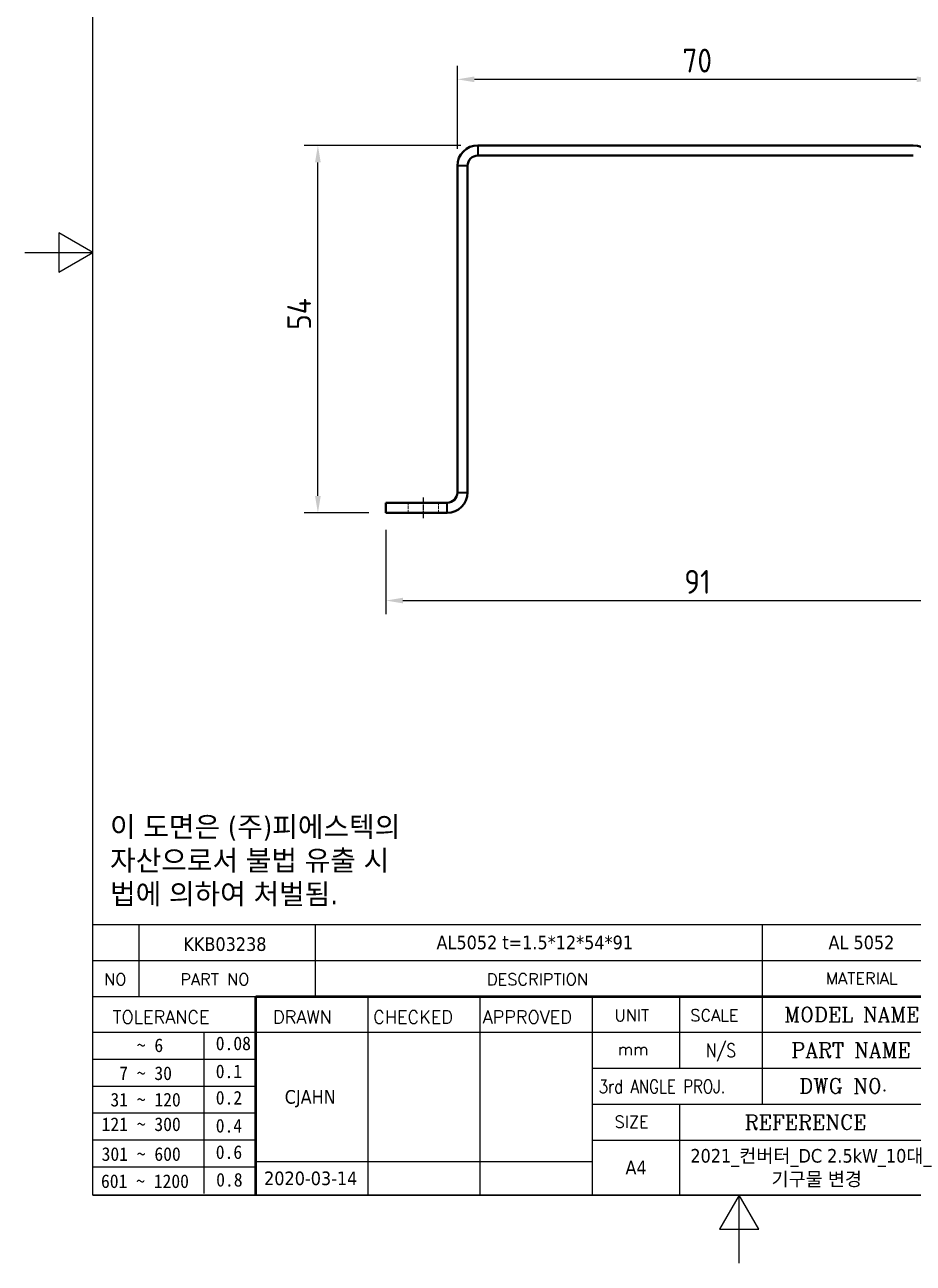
# Model space of a CAD drawing. Header units: millimetres. Extents: x 0 to 210, y 0 to 297.
# Drawn here: x 0 to 130.6, y 0 to 182 of the extents above; entities that cross this region are included whole.
import ezdxf
from ezdxf.enums import TextEntityAlignment as Align

# ---------------------------------------------------------------- set-up
doc = ezdxf.new("R2010")
doc.units = ezdxf.units.MM
doc.linetypes.add('CHAIN', pattern=[0.35429999999999995, 0.2362, -0.0295, 0.0591, -0.0295])
doc.linetypes.add('DASHED', pattern=[0.2067, 0.1654, -0.0413])
doc.layers.get('0').update_dxf_attribs({"color": 3, "lineweight": 25})
for name, color, linetype, lineweight in [('가려진 것(ISO)', 2, 'DASHED', 18), ('가시적인 것(ISO)', 3, 'Continuous', 40), ('가시적인 좁은 것(ISO)', 3, 'Continuous', 35), ('경계(ISO)', 7, 'Continuous', 25), ('기호(ISO)', 5, 'Continuous', 25), ('제목(ISO)', 5, 'Continuous', 50), ('중심선(ISO)', 1, 'Continuous', 25), ('치수(ISO)', 2, 'Continuous', 25), ('해치(ISO)', 7, 'Continuous', 18)]:
    doc.layers.add(name, color=color, linetype=linetype, lineweight=lineweight)
doc.styles.add('HAN_291', font='')
doc.styles.add('HAN_370', font='', dxfattribs={"width": 2})
doc.styles.add('RC_284', font='ROMANC.shx')
doc.styles.add('RC_287', font='ROMANC.shx')
doc.styles.add('RC_292', font='ROMANC.shx')
doc.styles.add('ROMANT_294', font='romant.shx')
doc.styles.add('문자 텍스트_PSTEK_POSCO', font='isocp.shx')
doc.styles.add('치수 텍스트_PSTEK_POSCO', font='isocp.shx')
doc.styles.add('텍스트 스타일198', font='tahoma.ttf')
doc.styles.add('텍스트 스타일333', font='ROMANC.shx', dxfattribs={"width": 0.800000011920929})
doc.styles.get('HAN_291').set_extended_font_data('GulimChe')
doc.styles.get('HAN_370').set_extended_font_data('GulimChe')
doc.dimstyles.new('치수_PSTEK_POSCO', dxfattribs={"dimtxt": 3.5, "dimasz": 2.5, "dimexe": 2, "dimexo": 2.5, "dimgap": 1, "dimtad": 1, "dimrnd": 1e-08, "dimdsep": 46, "dimtxsty": '치수 텍스트_PSTEK_POSCO', "dimcen": 0.09, "dimdle": 10, "dimclrd": 7, "dimclre": 7, "dimclrt": 2, "dimadec": 1, "dimazin": 2, "dimtfac": 1, "dimtmove": 0, "dimatfit": 3, "dimfxl": 0, "dimtolj": 1, "dimlwd": -1, "dimlwe": -1, "dimarcsym": 0})

# ---------------------------------------------------------------- blocks, each defined once
blk = doc.blocks.new('경계 Default Border')
at = {"layer": '경계(ISO)', "flags": 128}
for points in [[(10, 10), (10, 287.0000076293945), (200, 287.0000076293945), (200, 10), (10, 10)], [(0, 148.5000038146973), (10, 148.5000038146973), (5, 151.3867473602295), (5, 145.6132507324219), (10, 148.5000038146973)], [(105, 0), (105, 10), (102.1132469177246, 5), (107.8867530822754, 5), (105, 10)]]:
    blk.add_lwpolyline(points, dxfattribs=at)
blk = doc.blocks.new('제목 블록 PSTEK')
for color, points in [(252, [(317.2195697678507, 17.0593801673321), (322.0326348870767, 21.62682475217465), (322.2781991042243, 21.94392121864296), (317.0471853425802, 16.97985676345368), (318.7512090904202, 16.1899260703855), (316.0018030350395, 12.71868385740789), (316.3356552234328, 13.00206718743325), (318.9235935156908, 16.2694494742633)]), (5, [(321.6183518841322, 17.4193704504104), (319.5281351041078, 18.24969419629727), (322.4505835294948, 22.02344462252142), (317.2195697678507, 17.0593801673321), (318.9235935156908, 16.2694494742633), (316.1741874603099, 12.79820726128571)]), (1, [(324.4839107253602, 19.60711530335299), (325.2419748254881, 19.60711530335299), (325.2419748254881, 20.25857663940324), (321.2266040451076, 20.25857663940324), (321.2266040451076, 19.60711530335299), (321.9846681452406, 19.60711530335299), (321.9846681452406, 15.3430047401139), (324.4839107253602, 15.3430047401139)]), (252, [(324.6615819988275, 19.45905590879572), (325.4196460989604, 19.45905590879572), (325.4196460989604, 20.11051724484596), (325.2419748254881, 20.11051724484596), (325.2419748254881, 19.60711530335299), (324.4839107253602, 19.60711530335299), (324.4839107253602, 15.3430047401139), (322.1623394187076, 15.3430047401139), (322.1623394187076, 15.19494534555726), (324.6615819988275, 15.19494534555726)]), (1, [(329.2277337269622, 20.25857663940324), (325.65654113025, 20.25857663940324), (325.65654113025, 15.3430047401139), (329.3580259941756, 15.3430047401139), (329.3580259941756, 15.9944660761648), (328.1137701654877, 15.9944660761648), (328.1137701654877, 17.56360607323003), (329.2277337269622, 17.56360607323003), (329.2277337269622, 18.25543873810179), (328.1137701654877, 18.25543873810179), (328.1137701654877, 19.60711530335299), (329.2277337269622, 19.60711530335299)]), (252, [(328.2914414389548, 19.45905590879572), (329.4054050004294, 19.45905590879572), (329.4054050004294, 20.11051724484596), (329.2277337269622, 20.11051724484596), (329.2277337269622, 19.60711530335299), (328.1137701654877, 19.60711530335299), (328.1137701654877, 18.25543873810179), (328.2914414389548, 18.25543873810179)]), (1, [(332.3312149849806, 20.25857663940324), (329.8592894925411, 20.25857663940324), (329.8592894925411, 15.3430047401139), (332.3312149849806, 15.3430047401139), (332.3312149849806, 17.4318630164523), (333.0701931098801, 15.3430047401139), (335.4855464857051, 15.3430047401139), (334.2514536401189, 19.30614745124769), (335.4379594596742, 20.25857663940324), (334.3071782107978, 20.25857663940324), (332.3312149849806, 18.99741471888304)]), (252, [(332.5088862584528, 20.1105172448466), (332.3312149849806, 20.1105172448466), (332.3312149849806, 18.99741471888368), (332.5088862584528, 19.11081371413894)]), (252, [(335.6156307331414, 20.11051724484596), (335.2535118015555, 20.11051724484596), (334.2514536401189, 19.30614745124769), (335.4855464857051, 15.3430047401139), (333.1954852176545, 15.3430047401139), (333.2478643833523, 15.19494534555726), (335.6632177591723, 15.19494534555726), (334.4291249135862, 19.15808805669106)]), (252, [(321.9846681452406, 19.60711530335299), (321.4042753185749, 19.60711530335299), (321.4042753185749, 19.45905590879572), (321.9846681452406, 19.45905590879572)]), (252, [(328.2914414389548, 17.41554667867274), (329.4054050004294, 17.41554667867274), (329.4054050004294, 18.10737934354514), (329.2277337269622, 18.10737934354514), (329.2277337269622, 17.56360607323003), (328.1137701654877, 17.56360607323003), (328.1137701654877, 15.9944660761648), (328.2914414389548, 15.9944660761648)]), (252, [(332.5088862584528, 16.92964231796647), (332.3312149849806, 17.43186301645164), (332.3312149849806, 15.3430047401139), (330.0369607660135, 15.3430047401139), (330.0369607660135, 15.19494534555726), (332.5088862584528, 15.19494534555726)]), (252, [(329.5356972676428, 15.8464066816075), (329.3580259941756, 15.8464066816075), (329.3580259941756, 15.3430047401139), (325.8342124037171, 15.3430047401139), (325.8342124037171, 15.19494534555726), (329.5356972676428, 15.19494534555726)])]:
    blk.add_hatch(color=color).paths.add_polyline_path(points)
h = blk.add_hatch(color=1)
edge = h.paths.add_edge_path(flags=0)
edge.add_line((314.2242174273352, 19.60711530335299), (314.2242174273352, 17.00126995915134))
edge.add_line((314.2242174273352, 17.00126995915134), (314.3485873187598, 17.00126995915134))
edge.add_arc((314.3485873187598, 17.6527312952023), 0.6514613360509371, 270, 360)
edge.add_line((315.0000486548106, 17.6527312952023), (315.0000486548106, 18.95565396730211))
edge.add_arc((314.3485873187598, 18.95565396730212), 0.6514613360508712, 0, 90)
edge.add_line((314.3485873187598, 19.60711530335299), (314.2242174273352, 19.60711530335299))
edge = h.paths.add_edge_path()
edge.add_arc((314.9847713324306, 18.28938669179658), 1.969189947606664, 269.9999999999959, 450)
edge.add_line((314.9847713324306, 20.25857663940318), (311.7664314776902, 20.25857663940324))
edge.add_line((311.7664314776902, 20.25857663940324), (311.7664314776902, 15.3430047401139))
edge.add_line((311.7664314776902, 15.3430047401139), (314.2242174273352, 15.3430047401139))
edge.add_line((314.2242174273352, 15.3430047401139), (314.2242174273352, 16.32019674418991))
edge.add_line((314.2242174273352, 16.32019674418991), (314.9847713324307, 16.32019674418991))
h = blk.add_hatch(color=252)
edge = h.paths.add_edge_path()
edge.add_arc((314.9847713324309, 18.28938669179657), 1.969189947606666, 270, 406.8278729790604)
edge.add_arc((315.1624426058984, 18.1413272972396), 1.969189947606962, -90, 53.560984836317004, ccw=False)
edge.add_line((315.1624426058984, 16.17213734963263), (314.4018887008024, 16.17213734963263))
edge.add_line((314.4018887008024, 16.17213734963263), (314.4018887008024, 15.19494534555726))
edge.add_line((314.4018887008024, 15.19494534555726), (311.9441027511573, 15.19494534555726))
edge.add_line((311.9441027511573, 15.19494534555726), (311.9441027511573, 15.3430047401139))
edge.add_line((311.9441027511573, 15.3430047401139), (314.2242174273352, 15.3430047401139))
edge.add_line((314.2242174273352, 15.3430047401139), (314.2242174273352, 16.32019674418991))
edge.add_line((314.2242174273352, 16.32019674418991), (314.9847713324309, 16.32019674418991))
h = blk.add_hatch(color=252)
edge = h.paths.add_edge_path()
edge.add_line((314.4018887008024, 19.45905590879572), (314.5262585922315, 19.45905590879572))
edge.add_arc((314.5262585922314, 18.80759457274939), 0.6514613360463194, 60.4189348879147, 90.00000000000318, ccw=False)
edge.add_arc((314.3485873187602, 18.95565396730057), 0.6514613360524251, 39.96992292766206, 90.00000000009999)
edge.add_line((314.3485873187591, 19.60711530335307), (314.2242174273352, 19.60711530335298))
edge.add_line((314.2242174273352, 19.60711530335299), (314.2242174273352, 17.00126995915134))
edge.add_line((314.2242174273352, 17.00126995915134), (314.3485873187591, 17.00126995915134))
edge.add_arc((314.3485873187568, 17.652731295233), 0.6514613360816299, 270.0000000002, 274.6930825552478)
edge.add_line((314.4018887008024, 17.0034541317032), (314.4018887008024, 19.45905590879572))
at = {"layer": '해치(ISO)', "true_color": 0x27d1fc}
h = blk.add_hatch(color=140, dxfattribs=at)
edge = h.paths.add_edge_path()
edge.add_ellipse((330.3660919371412, 20.15576403068321), major_axis=(9.100907360794343, 0), ratio=0.4069904968023172, start_angle=301.3098473703837, end_angle=507.7436900681698)
edge.add_ellipse((331.5340919371412, 20.4634168429492), major_axis=(-9.82350664112931, 0), ratio=0.3942600559756514, start_angle=111.51207141178469, end_angle=334.47025347086895, ccw=False)
edge.add_line((335.1363447531188, 16.8601935978785), (335.0955236905705, 16.99119398620872))
at = {"color": 180}
for p, q in [((182.475792979055, 11.79100474011392), (182.4757929790549, 51.56524660363496)), ((182.4757929790549, 51.56524660363496), (372.4757929537551, 51.56524660363496)), ((189.2651435055721, 51.56524660363496), (189.2651435055722, 41.00524660363494)), ((215.2152739891528, 41.00524660363494), (215.2152739891528, 51.56524660363496)), ((280.8758854511282, 51.56524660363496), (280.8758854511282, 41.00524660363494)), ((310.0881549537552, 51.56524660363496), (310.0881549537553, 41.00524660363494)), ((316.9044520275131, 51.56524660363496), (316.9044520275127, 41.00524660363494)), ((338.4566026226726, 51.56524660363496), (338.4566026226727, 41.00524660363494)), ((372.4757929537551, 51.56524660363496), (372.4757929537551, 11.79100474011389)), ((182.475792979055, 46.2852466036349), (372.4757929537551, 46.28524660363492)), ((182.475792979055, 41.00524660363493), (206.451475290024, 41.00524660363493)), ((222.9401812389276, 11.79100474011392), (222.9401812389276, 41.00524660363494)), ((239.4288871878316, 11.79100474011392), (239.4288871878316, 41.00524660363494)), ((255.9175931367356, 11.79100474011392), (255.9175931367356, 41.00524660363494)), ((268.6918866058747, 41.00524660363494), (268.6918866058747, 30.44524660363498)), ((280.8758854511282, 41.00524660363494), (280.8758854511282, 25.16524660363502)), ((310.088154953755, 41.00524660363494), (310.088154953755, 11.79100474011392)), ((182.475792979055, 35.72524660363497), (206.451475290024, 35.72524660363497)), ((198.8621818849491, 12.02524660363491), (198.8621818849491, 35.72524660363497)), ((206.451475290024, 35.72524660363497), (372.4757929537551, 35.72524660363497)), ((182.475792979055, 31.77524660363492), (206.451475290024, 31.77524660363492)), ((255.917593136736, 30.44524660363498), (372.4757929537552, 30.44524660363501)), ((182.475792979055, 27.82524660363487), (206.451475290024, 27.82524660363487)), ((182.475792979055, 23.87524660363505), (206.451475290024, 23.87524660363505)), ((255.9175931367359, 25.16524660363502), (372.4757929537552, 25.165246603635)), ((268.6918866058744, 25.16524660363502), (268.6918866058744, 11.79100474011392)), ((182.475792979055, 19.92524660363478), (206.451475290024, 19.92524660363478)), ((255.9175931367359, 19.88524660363481), (310.0881549537553, 19.88524660363481)), ((206.451475290024, 16.74100474011396), (255.9175931367359, 16.74100474011396)), ((182.475792979055, 15.97524660363496), (206.451475290024, 15.97524660363496)), ((182.475792979055, 11.79100474011392), (372.4757929537551, 11.79100474011389))]:
    blk.add_line(p, q, dxfattribs=at)
at = {"color": 7, "lineweight": 50}
for p, q in [((206.4514752900237, 11.79100474011392), (206.4514752900237, 41.00524660363494)), ((206.451475290024, 41.00524660363494), (372.4757929537551, 41.00524660363496))]:
    blk.add_line(p, q, dxfattribs=at)
at = {"color": 7}
for p, q in [((322.2781991042243, 21.94392121864296), (317.0471853425802, 16.97985676345368)), ((322.4505835294948, 22.02344462252142), (317.2195697678507, 17.0593801673321)), ((319.5281351041078, 18.24969419629727), (322.4505835294948, 22.02344462252142)), ((322.0326348870767, 21.62682475217465), (322.2781991042243, 21.94392121864296)), ((311.7664314776902, 20.25900474011391), (311.7664314776902, 15.34300474011391)), ((314.9847713324309, 20.25857663940324), (311.7664314776902, 20.25857663940324)), ((314.9847713324309, 20.25857663940324), (311.7664314776902, 20.25857663940324)), ((311.7664314776902, 20.25857663940324), (311.7664314776902, 15.3430047401139)), ((317.2195697678507, 17.0593801673321), (322.0326348870767, 21.62682475217465)), ((325.2419748254881, 20.25857663940324), (321.2266040451076, 20.25857663940324)), ((321.2266040451076, 20.25857663940324), (321.2266040451076, 19.60711530335299)), ((325.2419748254881, 20.25857663940324), (321.2266040451076, 20.25857663940324)), ((321.2266040451076, 20.25857663940324), (321.2266040451076, 19.60711530335299)), ((325.2419748254881, 19.60711530335299), (325.2419748254881, 20.25857663940324)), ((325.2419748254881, 19.60711530335299), (325.2419748254881, 20.25857663940324)), ((325.4196460989604, 20.11051724484596), (325.2419748254881, 20.11051724484596)), ((325.2419748254881, 20.11051724484596), (325.2419748254881, 19.60711530335299)), ((325.4196460989604, 19.45905590879572), (325.4196460989604, 20.11051724484596)), ((329.2277337269622, 20.25857663940324), (325.65654113025, 20.25857663940324)), ((325.65654113025, 20.25857663940324), (325.65654113025, 15.3430047401139)), ((325.65654113025, 20.25857663940324), (325.65654113025, 15.3430047401139)), ((329.2277337269622, 20.25857663940324), (325.65654113025, 20.25857663940324)), ((329.2277337269622, 19.60711530335299), (329.2277337269622, 20.25857663940324)), ((329.2277337269622, 19.60711530335299), (329.2277337269622, 20.25857663940324)), ((329.4054050004294, 20.11051724484596), (329.2277337269622, 20.11051724484596)), ((329.2277337269622, 20.11051724484596), (329.2277337269622, 19.60711530335299)), ((329.4054050004294, 19.45905590879572), (329.4054050004294, 20.11051724484596)), ((332.3312149849806, 20.25857663940324), (329.8592894925411, 20.25857663940324)), ((329.8592894925411, 20.25857663940324), (329.8592894925411, 15.3430047401139)), ((329.8592894925411, 20.25857663940324), (329.8592894925411, 15.3430047401139)), ((332.3312149849806, 20.25857663940324), (329.8592894925411, 20.25857663940324)), ((334.3071782107978, 20.25857663940324), (332.3312149849806, 18.99741471888304)), ((332.3312149849806, 18.99741471888304), (332.3312149849806, 20.25857663940324)), ((334.3071782107978, 20.25857663940324), (332.3312149849806, 18.99741471888304)), ((332.3312149849806, 18.99741471888304), (332.3312149849806, 20.25857663940324)), ((332.5088862584528, 20.1105172448466), (332.3312149849806, 20.1105172448466)), ((332.3312149849806, 20.1105172448466), (332.3312149849806, 18.99741471888368)), ((332.5088862584528, 19.11081371413894), (332.5088862584528, 20.1105172448466)), ((334.2514536401189, 19.30614745124769), (335.4379594596742, 20.25857663940324)), ((334.2514536401189, 19.30614745124769), (335.4379594596742, 20.25857663940324)), ((335.2535118015555, 20.11051724484596), (334.2514536401189, 19.30614745124769)), ((335.4379594596742, 20.25857663940324), (334.3071782107978, 20.25857663940324)), ((335.4379594596742, 20.25857663940324), (334.3071782107978, 20.25857663940324)), ((334.4291249135862, 19.15808805669104), (335.6156307331414, 20.11051724484596)), ((335.6156307331414, 20.11051724484596), (335.2535118015555, 20.11051724484596)), ((314.2242174273352, 17.00126995915134), (314.2242174273352, 19.60711530335299)), ((314.2242174273352, 19.60711530335299), (314.3485873187591, 19.60711530335299)), ((314.3485873187591, 19.60711530335299), (314.2242174273352, 19.60711530335299)), ((314.2242174273352, 19.60711530335299), (314.2242174273352, 17.00126995915134)), ((314.2242174273352, 17.00126995915134), (314.2242174273352, 19.60711530335299)), ((314.2242174273352, 19.60711530335299), (314.3485873187591, 19.60711530335299)), ((314.4018887008024, 19.45905590879572), (314.5262585922314, 19.45905590879572)), ((314.4018887008024, 17.0034541317032), (314.4018887008024, 19.45905590879572)), ((315.0000486548106, 18.95565396730275), (315.0000486548106, 17.65273129520161)), ((315.0000486548106, 18.95565396730275), (315.0000486548106, 17.65273129520161)), ((321.6183518841322, 17.4193704504104), (319.5281351041078, 18.24969419629727)), ((321.2266040451076, 19.60711530335299), (321.9846681452406, 19.60711530335299)), ((321.2266040451076, 19.60711530335299), (321.9846681452406, 19.60711530335299)), ((321.4042753185749, 19.60711530335299), (321.4042753185749, 19.45905590879572)), ((321.9846681452406, 19.60711530335299), (321.4042753185749, 19.60711530335299)), ((321.4042753185749, 19.45905590879572), (321.9846681452406, 19.45905590879572)), ((321.9846681452406, 19.60711530335299), (321.9846681452406, 15.3430047401139)), ((321.9846681452406, 19.45905590879572), (321.9846681452406, 19.60711530335299)), ((321.9846681452406, 19.60711530335299), (321.9846681452406, 15.3430047401139)), ((324.4839107253602, 19.60711530335299), (325.2419748254881, 19.60711530335299)), ((324.4839107253602, 15.3430047401139), (324.4839107253602, 19.60711530335299)), ((325.2419748254881, 19.60711530335299), (324.4839107253602, 19.60711530335299)), ((324.4839107253602, 19.60711530335299), (324.4839107253602, 15.3430047401139)), ((324.4839107253602, 19.60711530335299), (325.2419748254881, 19.60711530335299)), ((324.4839107253602, 15.3430047401139), (324.4839107253602, 19.60711530335299)), ((324.6615819988275, 19.45905590879572), (325.4196460989604, 19.45905590879572)), ((324.6615819988275, 15.19494534555726), (324.6615819988275, 19.45905590879572)), ((328.1137701654877, 18.25543873810179), (328.1137701654877, 19.60711530335299)), ((328.1137701654877, 19.60711530335299), (329.2277337269622, 19.60711530335299)), ((329.2277337269622, 19.60711530335299), (328.1137701654877, 19.60711530335299)), ((328.1137701654877, 19.60711530335299), (328.1137701654877, 18.25543873810179)), ((328.1137701654877, 18.25543873810179), (328.1137701654877, 19.60711530335299)), ((328.1137701654877, 19.60711530335299), (329.2277337269622, 19.60711530335299)), ((329.2277337269622, 18.25543873810179), (328.1137701654877, 18.25543873810179)), ((328.1137701654877, 18.25543873810179), (328.2914414389548, 18.25543873810179)), ((329.2277337269622, 18.25543873810179), (328.1137701654877, 18.25543873810179)), ((328.2914414389548, 18.25543873810179), (328.2914414389548, 19.45905590879572)), ((328.2914414389548, 19.45905590879572), (329.4054050004294, 19.45905590879572)), ((329.2277337269622, 17.56360607323003), (329.2277337269622, 18.25543873810179)), ((329.2277337269622, 17.56360607323003), (329.2277337269622, 18.25543873810179)), ((332.3312149849806, 18.99741471888368), (332.5088862584528, 19.11081371413894)), ((335.4855464857051, 15.3430047401139), (334.2514536401189, 19.30614745124769)), ((334.2514536401189, 19.30614745124769), (335.4855464857051, 15.3430047401139)), ((335.4855464857051, 15.3430047401139), (334.2514536401189, 19.30614745124769)), ((335.6632177591723, 15.19494534555726), (334.4291249135862, 19.15808805669104)), ((314.3485873187591, 17.00126995915134), (314.2242174273352, 17.00126995915134)), ((314.2242174273352, 17.00126995915134), (314.3485873187591, 17.00126995915134)), ((314.3485873187591, 17.00126995915134), (314.2242174273352, 17.00126995915134)), ((316.1741874603099, 12.79820726128571), (321.6183518841322, 17.4193704504104)), ((317.0471853425802, 16.97985676345368), (318.7512090904202, 16.1899260703855)), ((318.9235935156908, 16.2694494742633), (317.2195697678507, 17.0593801673321)), ((317.2195697678507, 17.0593801673321), (318.9235935156908, 16.2694494742633)), ((328.1137701654877, 17.56360607323003), (329.2277337269622, 17.56360607323003)), ((328.1137701654877, 15.9944660761648), (328.1137701654877, 17.56360607323003)), ((329.2277337269622, 17.56360607323003), (328.1137701654877, 17.56360607323003)), ((328.1137701654877, 17.56360607323003), (328.1137701654877, 15.9944660761648)), ((328.1137701654877, 17.56360607323003), (329.2277337269622, 17.56360607323003)), ((328.1137701654877, 15.9944660761648), (328.1137701654877, 17.56360607323003)), ((328.2914414389548, 15.9944660761648), (328.2914414389548, 17.41554667867274)), ((328.2914414389548, 17.41554667867274), (329.4054050004294, 17.41554667867274)), ((329.4054050004294, 18.10737934354514), (329.2277337269622, 18.10737934354514)), ((329.2277337269622, 18.10737934354514), (329.2277337269622, 17.56360607323003)), ((329.4054050004294, 17.41554667867274), (329.4054050004294, 18.10737934354514)), ((332.3312149849806, 17.4318630164523), (333.0701931098801, 15.3430047401139)), ((332.3312149849806, 15.3430047401139), (332.3312149849806, 17.4318630164523)), ((332.5088862584528, 16.92964231796647), (332.3312149849806, 17.43186301645164)), ((332.3312149849806, 17.43186301645164), (332.3312149849806, 15.3430047401139)), ((332.3312149849806, 17.4318630164523), (333.0701931098801, 15.3430047401139)), ((332.3312149849806, 15.3430047401139), (332.3312149849806, 17.4318630164523)), ((332.5088862584528, 15.19494534555726), (332.5088862584528, 16.92964231796647)), ((345.0447381189468, 17.50375595811051), (344.9867755289346, 17.689895936919)), ((311.7664314776902, 15.3430047401139), (314.2242174273352, 15.3430047401139)), ((311.7664314776902, 15.3430047401139), (314.2242174273352, 15.3430047401139)), ((314.2242174273352, 15.3430047401139), (311.9441027511573, 15.3430047401139)), ((311.9441027511573, 15.3430047401139), (311.9441027511573, 15.19494534555726)), ((311.9441027511573, 15.19494534555726), (314.4018887008024, 15.19494534555726)), ((314.2242174273352, 16.32019674418991), (314.9847713324309, 16.32019674418991)), ((314.2242174273352, 15.3430047401139), (314.2242174273352, 16.32019674418991)), ((314.9847713324309, 16.32019674418991), (314.2242174273352, 16.32019674418991)), ((314.2242174273352, 16.32019674418991), (314.2242174273352, 15.3430047401139)), ((314.2242174273352, 16.32019674418991), (314.9847713324309, 16.32019674418991)), ((314.2242174273352, 15.3430047401139), (314.2242174273352, 16.32019674418991)), ((314.4018887008024, 16.17213734963263), (315.162442605898, 16.17213734963263)), ((314.4018887008024, 15.19494534555726), (314.4018887008024, 16.17213734963263)), ((318.7512090904202, 16.1899260703855), (316.0018030350395, 12.71868385740789)), ((318.9235935156908, 16.2694494742633), (316.1741874603099, 12.79820726128571)), ((316.3356552234328, 13.00206718743325), (318.9235935156908, 16.2694494742633)), ((321.9846681452406, 15.3430047401139), (324.4839107253602, 15.3430047401139)), ((321.9846681452406, 15.3430047401139), (324.4839107253602, 15.3430047401139)), ((324.4839107253602, 15.3430047401139), (322.1623394187076, 15.3430047401139)), ((322.1623394187076, 15.3430047401139), (322.1623394187076, 15.19494534555726)), ((322.1623394187076, 15.19494534555726), (324.6615819988275, 15.19494534555726)), ((325.65654113025, 15.3430047401139), (329.3580259941756, 15.3430047401139)), ((325.65654113025, 15.3430047401139), (329.3580259941756, 15.3430047401139)), ((329.3580259941756, 15.3430047401139), (325.8342124037171, 15.3430047401139)), ((325.8342124037171, 15.3430047401139), (325.8342124037171, 15.19494534555726)), ((325.8342124037171, 15.19494534555726), (329.5356972676428, 15.19494534555726)), ((329.3580259941756, 15.9944660761648), (328.1137701654877, 15.9944660761648)), ((328.1137701654877, 15.9944660761648), (328.2914414389548, 15.9944660761648)), ((329.3580259941756, 15.9944660761648), (328.1137701654877, 15.9944660761648)), ((329.3580259941756, 15.3430047401139), (329.3580259941756, 15.9944660761648)), ((329.3580259941756, 15.3430047401139), (329.3580259941756, 15.9944660761648)), ((329.5356972676428, 15.8464066816075), (329.3580259941756, 15.8464066816075)), ((329.3580259941756, 15.8464066816075), (329.3580259941756, 15.3430047401139)), ((329.5356972676428, 15.19494534555726), (329.5356972676428, 15.8464066816075)), ((329.8592894925411, 15.3430047401139), (332.3312149849806, 15.3430047401139)), ((329.8592894925411, 15.3430047401139), (332.3312149849806, 15.3430047401139)), ((332.3312149849806, 15.3430047401139), (330.0369607660135, 15.3430047401139)), ((330.0369607660135, 15.3430047401139), (330.0369607660135, 15.19494534555726)), ((330.0369607660135, 15.19494534555726), (332.5088862584528, 15.19494534555726)), ((333.0701931098801, 15.3430047401139), (335.4855464857051, 15.3430047401139)), ((333.0701931098801, 15.3430047401139), (335.4855464857051, 15.3430047401139)), ((335.4855464857051, 15.3430047401139), (333.1954852176545, 15.3430047401139)), ((333.1954852176545, 15.3430047401139), (333.2478643833523, 15.19494534555726)), ((333.2478643833523, 15.19494534555726), (335.6632177591723, 15.19494534555726)), ((316.0018030350395, 12.71868385740789), (316.3356552234328, 13.00206718743325))]:
    blk.add_line(p, q, dxfattribs=at)
at = {"color": 5}
for p, q in [((322.4505835294948, 22.02344462252142), (317.2195697678507, 17.0593801673321)), ((319.5281351041078, 18.24969419629727), (322.4505835294948, 22.02344462252142)), ((321.6183518841322, 17.4193704504104), (319.5281351041078, 18.24969419629727)), ((316.1741874603099, 12.79820726128571), (321.6183518841322, 17.4193704504104)), ((317.2195697678507, 17.0593801673321), (318.9235935156908, 16.2694494742633)), ((318.9235935156908, 16.2694494742633), (316.1741874603099, 12.79820726128571))]:
    blk.add_line(p, q, dxfattribs=at)
at = {"color": 1}
for p, q in [((314.9847713324309, 20.25857663940324), (311.7664314776902, 20.25857663940324)), ((311.7664314776902, 20.25857663940324), (311.7664314776902, 15.3430047401139)), ((325.2419748254881, 20.25857663940324), (321.2266040451076, 20.25857663940324)), ((321.2266040451076, 20.25857663940324), (321.2266040451076, 19.60711530335299)), ((325.2419748254881, 19.60711530335299), (325.2419748254881, 20.25857663940324)), ((329.2277337269622, 20.25857663940324), (325.65654113025, 20.25857663940324)), ((325.65654113025, 20.25857663940324), (325.65654113025, 15.3430047401139)), ((329.2277337269622, 19.60711530335299), (329.2277337269622, 20.25857663940324)), ((332.3312149849806, 20.25857663940324), (329.8592894925411, 20.25857663940324)), ((329.8592894925411, 20.25857663940324), (329.8592894925411, 15.3430047401139)), ((334.3071782107978, 20.25857663940324), (332.3312149849806, 18.99741471888304)), ((332.3312149849806, 18.99741471888304), (332.3312149849806, 20.25857663940324)), ((334.2514536401189, 19.30614745124769), (335.4379594596742, 20.25857663940324)), ((335.4379594596742, 20.25857663940324), (334.3071782107978, 20.25857663940324)), ((314.2242174273352, 17.00126995915134), (314.2242174273352, 19.60711530335299)), ((314.2242174273352, 19.60711530335299), (314.3485873187591, 19.60711530335299)), ((315.0000486548106, 18.95565396730275), (315.0000486548106, 17.65273129520161)), ((321.2266040451076, 19.60711530335299), (321.9846681452406, 19.60711530335299)), ((321.9846681452406, 19.60711530335299), (321.9846681452406, 15.3430047401139)), ((324.4839107253602, 19.60711530335299), (325.2419748254881, 19.60711530335299)), ((324.4839107253602, 15.3430047401139), (324.4839107253602, 19.60711530335299)), ((328.1137701654877, 18.25543873810179), (328.1137701654877, 19.60711530335299)), ((328.1137701654877, 19.60711530335299), (329.2277337269622, 19.60711530335299)), ((329.2277337269622, 18.25543873810179), (328.1137701654877, 18.25543873810179)), ((329.2277337269622, 17.56360607323003), (329.2277337269622, 18.25543873810179)), ((335.4855464857051, 15.3430047401139), (334.2514536401189, 19.30614745124769)), ((314.3485873187591, 17.00126995915134), (314.2242174273352, 17.00126995915134)), ((328.1137701654877, 17.56360607323003), (329.2277337269622, 17.56360607323003)), ((328.1137701654877, 15.9944660761648), (328.1137701654877, 17.56360607323003)), ((332.3312149849806, 17.4318630164523), (333.0701931098801, 15.3430047401139)), ((332.3312149849806, 15.3430047401139), (332.3312149849806, 17.4318630164523)), ((311.7664314776902, 15.3430047401139), (314.2242174273352, 15.3430047401139)), ((314.2242174273352, 16.32019674418991), (314.9847713324309, 16.32019674418991)), ((314.2242174273352, 15.3430047401139), (314.2242174273352, 16.32019674418991)), ((321.9846681452406, 15.3430047401139), (324.4839107253602, 15.3430047401139)), ((325.65654113025, 15.3430047401139), (329.3580259941756, 15.3430047401139)), ((329.3580259941756, 15.9944660761648), (328.1137701654877, 15.9944660761648)), ((329.3580259941756, 15.3430047401139), (329.3580259941756, 15.9944660761648)), ((329.8592894925411, 15.3430047401139), (332.3312149849806, 15.3430047401139)), ((333.0701931098801, 15.3430047401139), (335.4855464857051, 15.3430047401139))]:
    blk.add_line(p, q, dxfattribs=at)
at = {"color": 7}
for centre, radius, start, end in [((314.9847713324309, 18.28938669179658), 1.969189947606665, 270, 90), ((314.9847713324309, 18.28938669179658), 1.969189947606665, 270, 90), ((314.3485873187598, 18.95565396730211), 0.6514613360508712, 0, 90), ((314.3485873187602, 18.95565396730057), 0.6514613360524251, 39.96992292766117, 90), ((314.3485873187598, 18.95565396730212), 0.6514613360508712, 0, 90), ((314.5262585922314, 18.80759457274939), 0.6514613360463193, 60.41893488791137, 90), ((314.9847713324307, 18.2893866917965), 1.969189947606594, 270, 46.82787297909833), ((315.1624426058984, 18.1413272972396), 1.969189947606961, 270, 53.56098483636067), ((314.3485873187597, 17.65273129520228), 0.6514613360509381, 270, 0), ((314.3485873187598, 17.6527312952023), 0.6514613360509381, 270, 0), ((314.3485873187568, 17.652731295233), 0.6514613360816299, 270, 274.6930825552478)]:
    blk.add_arc(centre, radius, start, end, dxfattribs=at)
at = {"color": 1}
for centre, radius, start, end in [((314.9847713324309, 18.28938669179657), 1.969189947606665, 270, 90), ((314.3485873187598, 18.95565396730211), 0.6514613360508712, 0, 90), ((314.3485873187598, 17.6527312952023), 0.6514613360509381, 270, 0)]:
    blk.add_arc(centre, radius, start, end, dxfattribs=at)
at = {"layer": '제목(ISO)', "lineweight": 18}
blk.add_line((182.475792979055, 35.72500474011393), (182.475792979055, 11.79100474011392), dxfattribs=at)
at = {"layer": '제목(ISO)'}
for p, q in [((322.2781991042243, 21.94392121864296), (317.0471853425802, 16.97985676345368)), ((322.4505835294948, 22.02344462252142), (317.2195697678507, 17.0593801673321)), ((319.5281351041078, 18.24969419629727), (322.4505835294948, 22.02344462252142)), ((322.0326348870767, 21.62682475217465), (322.2781991042243, 21.94392121864296)), ((314.9847713324306, 20.25857663940324), (311.7664314776902, 20.25857663940324)), ((311.7664314776902, 20.25857663940324), (311.7664314776902, 15.3430047401139)), ((317.2195697678507, 17.0593801673321), (322.0326348870767, 21.62682475217465)), ((325.2419748254881, 20.25857663940324), (321.2266040451076, 20.25857663940324)), ((321.2266040451076, 20.25857663940324), (321.2266040451076, 19.60711530335299)), ((325.2419748254881, 19.60711530335299), (325.2419748254881, 20.25857663940324)), ((325.4196460989604, 20.11051724484596), (325.2419748254881, 20.11051724484596)), ((325.2419748254881, 20.11051724484596), (325.2419748254881, 19.60711530335299)), ((325.4196460989604, 19.45905590879572), (325.4196460989604, 20.11051724484596)), ((329.2277337269622, 20.25857663940324), (325.65654113025, 20.25857663940324)), ((325.65654113025, 20.25857663940324), (325.65654113025, 15.3430047401139)), ((329.2277337269622, 19.60711530335299), (329.2277337269622, 20.25857663940324)), ((329.4054050004294, 20.11051724484596), (329.2277337269622, 20.11051724484596)), ((329.2277337269622, 20.11051724484596), (329.2277337269622, 19.60711530335299)), ((329.4054050004294, 19.45905590879572), (329.4054050004294, 20.11051724484596)), ((332.3312149849806, 20.25857663940324), (329.8592894925411, 20.25857663940324)), ((329.8592894925411, 20.25857663940324), (329.8592894925411, 15.3430047401139)), ((334.3071782107978, 20.25857663940324), (332.3312149849806, 18.99741471888304)), ((332.3312149849806, 18.99741471888304), (332.3312149849806, 20.25857663940324)), ((332.5088862584528, 20.1105172448466), (332.3312149849806, 20.1105172448466)), ((332.3312149849806, 20.1105172448466), (332.3312149849806, 18.99741471888368)), ((332.5088862584528, 19.11081371413894), (332.5088862584528, 20.1105172448466)), ((334.2514536401189, 19.30614745124769), (335.4379594596742, 20.25857663940324)), ((335.2535118015555, 20.11051724484596), (334.2514536401189, 19.30614745124769)), ((335.4379594596742, 20.25857663940324), (334.3071782107978, 20.25857663940324)), ((334.4291249135862, 19.15808805669106), (335.6156307331414, 20.11051724484596)), ((335.6156307331414, 20.11051724484596), (335.2535118015555, 20.11051724484596)), ((314.2242174273352, 17.00126995915134), (314.2242174273352, 19.60711530335299)), ((314.2242174273352, 19.60711530335299), (314.3485873187598, 19.60711530335299)), ((314.3485873187591, 19.60711530335299), (314.2242174273352, 19.60711530335299)), ((314.2242174273352, 19.60711530335299), (314.2242174273352, 17.00126995915134)), ((314.4018887008024, 19.45905590879572), (314.5262585922314, 19.45905590879572)), ((314.4018887008024, 17.0034541317032), (314.4018887008024, 19.45905590879572)), ((315.0000486548106, 18.95565396730211), (315.0000486548106, 17.6527312952023)), ((321.6183518841322, 17.4193704504104), (319.5281351041078, 18.24969419629727)), ((321.2266040451076, 19.60711530335299), (321.9846681452406, 19.60711530335299)), ((321.9846681452406, 19.60711530335299), (321.4042753185749, 19.60711530335299)), ((321.4042753185749, 19.60711530335299), (321.4042753185749, 19.45905590879572)), ((321.4042753185749, 19.45905590879572), (321.9846681452406, 19.45905590879572)), ((321.9846681452406, 19.60711530335299), (321.9846681452406, 15.3430047401139)), ((321.9846681452406, 19.45905590879572), (321.9846681452406, 19.60711530335299)), ((324.4839107253602, 19.60711530335299), (325.2419748254881, 19.60711530335299)), ((324.4839107253602, 15.3430047401139), (324.4839107253602, 19.60711530335299)), ((325.2419748254881, 19.60711530335299), (324.4839107253602, 19.60711530335299)), ((324.4839107253602, 19.60711530335299), (324.4839107253602, 15.3430047401139)), ((324.6615819988275, 19.45905590879572), (325.4196460989604, 19.45905590879572)), ((324.6615819988275, 15.19494534555726), (324.6615819988275, 19.45905590879572)), ((328.1137701654877, 18.25543873810179), (328.1137701654877, 19.60711530335299)), ((328.1137701654877, 19.60711530335299), (329.2277337269622, 19.60711530335299)), ((329.2277337269622, 19.60711530335299), (328.1137701654877, 19.60711530335299)), ((328.1137701654877, 19.60711530335299), (328.1137701654877, 18.25543873810179)), ((329.2277337269622, 18.25543873810179), (328.1137701654877, 18.25543873810179)), ((328.1137701654877, 18.25543873810179), (328.2914414389548, 18.25543873810179)), ((328.2914414389548, 19.45905590879572), (329.4054050004294, 19.45905590879572)), ((328.2914414389548, 18.25543873810179), (328.2914414389548, 19.45905590879572)), ((329.2277337269622, 17.56360607323003), (329.2277337269622, 18.25543873810179)), ((332.3312149849806, 18.99741471888368), (332.5088862584528, 19.11081371413894)), ((335.4855464857051, 15.3430047401139), (334.2514536401189, 19.30614745124769)), ((334.2514536401189, 19.30614745124769), (335.4855464857051, 15.3430047401139)), ((335.6632177591723, 15.19494534555726), (334.4291249135862, 19.15808805669106)), ((314.3485873187598, 17.00126995915134), (314.2242174273352, 17.00126995915134)), ((314.2242174273352, 17.00126995915134), (314.3485873187591, 17.00126995915134)), ((316.1741874603099, 12.79820726128571), (321.6183518841322, 17.4193704504104)), ((317.0471853425802, 16.97985676345368), (318.7512090904202, 16.1899260703855)), ((317.2195697678507, 17.0593801673321), (318.9235935156908, 16.2694494742633)), ((318.9235935156908, 16.2694494742633), (317.2195697678507, 17.0593801673321)), ((328.1137701654877, 15.9944660761648), (328.1137701654877, 17.56360607323003)), ((328.1137701654877, 17.56360607323003), (329.2277337269622, 17.56360607323003)), ((329.2277337269622, 17.56360607323003), (328.1137701654877, 17.56360607323003)), ((328.1137701654877, 17.56360607323003), (328.1137701654877, 15.9944660761648)), ((328.2914414389548, 17.41554667867274), (329.4054050004294, 17.41554667867274)), ((328.2914414389548, 15.9944660761648), (328.2914414389548, 17.41554667867274)), ((329.4054050004294, 18.10737934354514), (329.2277337269622, 18.10737934354514)), ((329.2277337269622, 18.10737934354514), (329.2277337269622, 17.56360607323003)), ((329.4054050004294, 17.41554667867274), (329.4054050004294, 18.10737934354514)), ((332.3312149849806, 15.3430047401139), (332.3312149849806, 17.4318630164523)), ((332.3312149849806, 17.4318630164523), (333.0701931098801, 15.3430047401139)), ((332.5088862584528, 16.92964231796647), (332.3312149849806, 17.43186301645164)), ((332.3312149849806, 17.43186301645164), (332.3312149849806, 15.3430047401139)), ((332.5088862584528, 15.19494534555726), (332.5088862584528, 16.92964231796647)), ((311.7664314776902, 15.3430047401139), (314.2242174273352, 15.3430047401139)), ((314.2242174273352, 15.3430047401139), (311.9441027511573, 15.3430047401139)), ((311.9441027511573, 15.3430047401139), (311.9441027511573, 15.19494534555726)), ((311.9441027511573, 15.19494534555726), (314.4018887008024, 15.19494534555726)), ((314.2242174273352, 15.3430047401139), (314.2242174273352, 16.32019674418991)), ((314.2242174273352, 16.32019674418991), (314.9847713324307, 16.32019674418991)), ((314.9847713324309, 16.32019674418991), (314.2242174273352, 16.32019674418991)), ((314.2242174273352, 16.32019674418991), (314.2242174273352, 15.3430047401139)), ((314.4018887008024, 15.19494534555726), (314.4018887008024, 16.17213734963263)), ((314.4018887008024, 16.17213734963263), (315.1624426058984, 16.17213734963263)), ((318.7512090904202, 16.1899260703855), (316.0018030350395, 12.71868385740789)), ((318.9235935156908, 16.2694494742633), (316.1741874603099, 12.79820726128571)), ((316.3356552234328, 13.00206718743325), (318.9235935156908, 16.2694494742633)), ((321.9846681452406, 15.3430047401139), (324.4839107253602, 15.3430047401139)), ((324.4839107253602, 15.3430047401139), (322.1623394187076, 15.3430047401139)), ((322.1623394187076, 15.3430047401139), (322.1623394187076, 15.19494534555726)), ((322.1623394187076, 15.19494534555726), (324.6615819988275, 15.19494534555726)), ((325.65654113025, 15.3430047401139), (329.3580259941756, 15.3430047401139)), ((329.3580259941756, 15.3430047401139), (325.8342124037171, 15.3430047401139)), ((325.8342124037171, 15.3430047401139), (325.8342124037171, 15.19494534555726)), ((325.8342124037171, 15.19494534555726), (329.5356972676428, 15.19494534555726)), ((329.3580259941756, 15.9944660761648), (328.1137701654877, 15.9944660761648)), ((328.1137701654877, 15.9944660761648), (328.2914414389548, 15.9944660761648)), ((329.3580259941756, 15.3430047401139), (329.3580259941756, 15.9944660761648)), ((329.5356972676428, 15.8464066816075), (329.3580259941756, 15.8464066816075)), ((329.3580259941756, 15.8464066816075), (329.3580259941756, 15.3430047401139)), ((329.5356972676428, 15.19494534555726), (329.5356972676428, 15.8464066816075)), ((329.8592894925411, 15.3430047401139), (332.3312149849806, 15.3430047401139)), ((332.3312149849806, 15.3430047401139), (330.0369607660135, 15.3430047401139)), ((330.0369607660135, 15.3430047401139), (330.0369607660135, 15.19494534555726)), ((330.0369607660135, 15.19494534555726), (332.5088862584528, 15.19494534555726)), ((333.0701931098801, 15.3430047401139), (335.4855464857051, 15.3430047401139)), ((335.4855464857051, 15.3430047401139), (333.1954852176545, 15.3430047401139)), ((333.1954852176545, 15.3430047401139), (333.2478643833523, 15.19494534555726)), ((333.2478643833523, 15.19494534555726), (335.6632177591723, 15.19494534555726)), ((316.0018030350395, 12.71868385740789), (316.3356552234328, 13.00206718743325))]:
    blk.add_line(p, q, dxfattribs=at)
at = {"layer": '제목(ISO)', "color": 4}
blk.add_line((335.1363447531188, 16.8601935978785), (335.0955236905705, 16.99119398620872), dxfattribs=at)
at = {"layer": '제목(ISO)'}
for centre, radius, start, end in [((314.9847713324306, 18.28938669179658), 1.969189947606664, 46.82787297909431, 90), ((314.3485873187598, 18.95565396730212), 0.6514613360508712, 0, 90), ((314.3485873187602, 18.95565396730057), 0.6514613360524251, 39.96992292766117, 90), ((314.5262585922314, 18.80759457274939), 0.6514613360463193, 60.41893488791137, 90), ((314.9847713324307, 18.2893866917965), 1.969189947606594, 270, 46.82787297909833), ((314.9847713324309, 18.28938669179657), 1.969189947606666, 270, 46.8278729790603), ((315.1624426058984, 18.1413272972396), 1.969189947606962, 270, 53.56098483631701), ((314.3485873187598, 17.6527312952023), 0.6514613360509371, 270, 0), ((314.3485873187568, 17.652731295233), 0.6514613360816299, 270, 274.6930825552478)]:
    blk.add_arc(centre, radius, start, end, dxfattribs=at)
at = {"layer": '제목(ISO)', "color": 4}
for centre, major_axis, ratio, start_param, end_param in [((331.5340919371412, 20.4634168429492), (9.82350664112931, 0), 0.3942600559756514, 5.087845455444478, 8.97919982663645), ((330.3660919371412, 20.15576403068321), (9.100907360794343, 0), 0.4069904968023172, 5.258848905294775, 8.861799147915196)]:
    blk.add_ellipse(centre, major_axis=major_axis, ratio=ratio, start_param=start_param, end_param=end_param, dxfattribs=at)
at = {"color": 2}
for s, height, style, p in [('NO', 1.742399930953979, 'RC_284', (184.135398793432, 42.62317362549192)), ('PART NO', 1.742399930953979, 'RC_284', (195.3359407378685, 42.62317362549192)), ('DESCRIPTION', 1.742399930953979, 'RC_284', (240.4025565652523, 42.62317362549192)), ("Q'TY", 1.742399930953979, 'RC_284', (310.1440786515383, 42.62317362549192)), ('COLOR/FINISH', 1.742399930953979, 'RC_284', (317.7725341324144, 42.62317362549192)), ('REMARK', 1.742399930953979, 'RC_284', (348.346649953877, 42.62317362549192)), (' TOLERANCE', 1.899999976158142, 'RC_287', (184.0872874387979, 37.00893196870329)), ('DRAWN', 1.899999976158142, 'RC_287', (208.9766620976279, 37.00893196870329)), ('CHECKED', 1.899999976158142, 'RC_287', (223.6856844514997, 37.00893196870329)), ('APPROVED', 1.899999976158142, 'RC_287', (239.7795453577791, 37.00893196870329)), ('UNIT', 1.742399930953979, 'RC_284', (259.1652673287452, 37.34317362549218)), ('SCALE', 1.742399930953979, 'RC_284', (270.2934779252897, 37.34317362549218)), ('MODEL NAME', 2.178000062704086, 'RC_292', (284.096330289083, 37.25462520371384)), ('    ~ 6', 2.000000029802322, 'HAN_291', (183.7721304966814, 32.8176515608431)), ('0.08', 2.000000029802322, 'HAN_291', (200.5467345600617, 33.09873600004101)), ('mm', 1.742399930953979, 'RC_284', (259.6505418159997, 32.3543089683787)), ('PART NAME', 2.178000062704086, 'RC_292', (285.1416959765849, 32.03045329421792)), ('0.1', 2.000000029802322, 'HAN_291', (200.5467345600617, 28.98646558742206)), ('  7 ~ 30', 2.000000029802322, 'HAN_291', (183.7721304966814, 28.70538114822415)), (' DWG NO.', 2.178000062704086, 'RC_292', (284.8124284083233, 26.75045329421772)), (' 31 ~ 120', 2.000000029802322, 'HAN_291', (183.7721304966814, 24.82628181916237)), ('0.2', 2.000000029802322, 'HAN_291', (200.5467345600617, 25.10736625836028)), ('121 ~ 300', 2.000000029802322, 'HAN_291', (183.7721304966814, 21.21401206133254)), ('0.4', 2.000000029802322, 'HAN_291', (200.5467345600617, 20.99509650053045)), ('SIZE', 1.742399930953979, 'RC_284', (259.1652673287452, 21.69497768947366)), ('REFERENCE', 2.178000062704086, 'RC_292', (278.2741065029841, 21.43214925458022)), ('301 ~ 600', 2.000000029802322, 'HAN_291', (183.7721304966814, 16.83491273227077)), ('0.6', 2.000000029802322, 'HAN_291', (200.5467345600617, 17.11599717146868)), ('601 ~ 1200', 2.000000029802322, 'HAN_291', (183.6802025156883, 12.84759660881125)), ('0.8', 2.000000029802322, 'HAN_291', (200.6097246063884, 13.05732192299702))]:
    blk.add_text(s, height=height, dxfattribs=dict(at, style=style)).set_placement(p)
at = {"color": 2, "style": 'RC_284'}
blk.add_text('MATERIAL', height=1.742399930953979, dxfattribs=at).set_placement((295.4820202024417, 43.64524660363492), align=Align.MIDDLE_CENTER)
at = {"color": 7, "style": '텍스트 스타일333', "width": 0.7999999523162842}
blk.add_text('N/S', height=2.000000029802322, dxfattribs=at).set_placement((274.7838860285014, 33.08524660363496), align=Align.MIDDLE_CENTER)
at = {"color": 2, "style": '텍스트 스타일333', "width": 0.7999999523162842}
blk.add_text('3rd ANGLE PROJ.', height=2.000000029802322, dxfattribs=at).set_placement((256.8430306642954, 26.76148381654429))
at = {"color": 7, "style": 'ROMANT_294'}
for s, p in [('POWER', (342.82727231297, 20.97115304607566)), ('SYSTEM', (342.82727231297, 17.3284636719184)), ('TECHNOLOGY', (342.82727231297, 13.57194088644453))]:
    blk.add_text(s, height=2.700000107288361, dxfattribs=at).set_placement(p)
at = {"color": 7, "insert": (320.8519732224835, 14.21236326823155), "char_height": 1.400000005960464, "attachment_point": 1, "line_spacing_factor": 0.3319999873638153, "style": 'HAN_370'}
blk.add_mtext('\\fHY견고딕|b0|i0;\\H1.4000;피에스텍', dxfattribs=at)
at = {"layer": '제목(ISO)', "color": 7, "style": '텍스트 스타일198'}
for tag, p in [('부품_번호_001', (195.7843283186424, 47.68004260673702)), ('설명_001', (232.9919990517137, 47.92245856837096)), ('재질_001', (290.6002202955571, 47.92524659519488)), ("3._Q'TY_001", (312.7327037528258, 47.90442725317898)), ('질량\\P3;_001', (350.3046145979153, 48.1643332325385)), ('제목_001', (335.5349605824892, 32.12134217035067)), ('설계자_001', (210.6823963971569, 25.23312566343435)), ('부품_번호_001', (334.4435685718743, 26.8052465951949)), ('프로젝트_001', (270.3006338301569, 16.57536491658269)), ('시트_크기_001', (260.7634369704525, 14.8381256569732)), ('작성_날짜_001', (207.6508315629738, 13.26600473167383)), ('프로젝트_002', (282.2249077800658, 13.15148567793118))]:
    blk.add_attdef(tag, p, '', height=2.000000029802322, dxfattribs=at)
for tag, p in [('4._COLOR', (327.6805273250926, 48.92524660363493)), ('1._MODEL_NAME', (341.233897335037, 38.36524660363497)), ('점검자', (231.1845342133799, 26.23312567187446)), ('엔지니어링_승인자', (247.673240162284, 26.23312567187446)), ('점검_날짜', (231.1845342133799, 14.26600474011394)), ('엔지니어링_승인_날짜', (247.6732401622839, 14.26600474011394))]:
    blk.add_attdef(tag, text='', height=2.000000029802322, dxfattribs=at).set_placement(p, align=Align.MIDDLE_CENTER)
blk = doc.blocks.new('*D22')
at = {"layer": 'Defpoints', "color": 0, "transparency": 16777216}
for p in [(133.5812764722249, 173.9523005962012), (63.58127647222496, 161.2471900078159), (133.5812764722249, 161.2471900078159)]:
    blk.add_point(p, dxfattribs=at)
at = {"layer": '치수(ISO)', "color": 7, "transparency": 16777216}
for p, q in [((63.58127647222496, 163.7471900078159), (63.58127647222496, 175.9523005962012)), ((133.5812764722249, 163.7471900078159), (133.5812764722249, 175.9523005962012)), ((66.08127647222497, 173.9523005962012), (131.0812764722249, 173.9523005962012))]:
    blk.add_line(p, q, dxfattribs=at)
for points in [[(66.08127647222497, 174.3689672628678), (66.08127647222497, 173.5356339295345), (63.58127647222496, 173.9523005962012)], [(131.0812764722249, 174.3689672628678), (131.0812764722249, 173.5356339295345), (133.5812764722249, 173.9523005962012)]]:
    blk.add_solid(points, dxfattribs=at)
at = {"layer": '치수(ISO)', "color": 2, "transparency": 16777216, "insert": (96.65489851946906, 176.7023005962012), "char_height": 3.5, "attachment_point": 4, "style": '치수 텍스트_PSTEK_POSCO'}
blk.add_mtext('\\A1;70', dxfattribs=at)
blk = doc.blocks.new('*D26')
at = {"layer": 'Defpoints', "color": 0, "transparency": 16777216}
for p in [(43.08127647222494, 164.247190007816), (66.58127647222494, 164.2471900078159), (53.08127647222491, 110.2471900078159)]:
    blk.add_point(p, dxfattribs=at)
at = {"layer": '치수(ISO)', "color": 7, "transparency": 16777216}
for p, q in [((64.08127647222494, 164.2471900078159), (41.08127647222494, 164.247190007816)), ((43.08127647222494, 112.7471900078159), (43.08127647222494, 161.747190007816)), ((50.58127647222491, 110.2471900078159), (41.08127647222493, 110.2471900078159))]:
    blk.add_line(p, q, dxfattribs=at)
for points in [[(42.66460980555828, 161.747190007816), (43.49794313889161, 161.747190007816), (43.08127647222494, 164.247190007816)], [(42.66460980555827, 112.7471900078159), (43.4979431388916, 112.7471900078159), (43.08127647222493, 110.2471900078159)]]:
    blk.add_solid(points, dxfattribs=at)
at = {"layer": '치수(ISO)', "color": 2, "transparency": 16777216, "insert": (40.33127647222491, 137.1471900078159), "char_height": 3.5, "attachment_point": 4, "rotation": 90, "style": '치수 텍스트_PSTEK_POSCO'}
blk.add_mtext('\\A1;54', dxfattribs=at)
blk = doc.blocks.new('*D28')
at = {"layer": 'Defpoints', "color": 0, "transparency": 16777216}
for p in [(53.08127647222491, 110.2471900078159), (144.0812764722249, 110.2471900078159), (144.0812764722249, 97.36677727048726)]:
    blk.add_point(p, dxfattribs=at)
at = {"layer": '치수(ISO)', "color": 7, "transparency": 16777216}
for p, q in [((53.08127647222491, 107.7471900078159), (53.08127647222491, 95.36677727048726)), ((144.0812764722249, 107.7471900078159), (144.0812764722249, 95.36677727048726)), ((55.58127647222491, 97.36677727048726), (141.5812764722249, 97.36677727048726))]:
    blk.add_line(p, q, dxfattribs=at)
for points in [[(55.58127647222491, 97.78344393715393), (55.58127647222491, 96.95011060382059), (53.08127647222491, 97.36677727048726)], [(141.5812764722249, 97.78344393715393), (141.5812764722249, 96.95011060382059), (144.0812764722249, 97.36677727048726)]]:
    blk.add_solid(points, dxfattribs=at)
at = {"layer": '치수(ISO)', "color": 2, "transparency": 16777216, "insert": (96.93378909880965, 100.1167772704873), "char_height": 3.5, "attachment_point": 4, "style": '치수 텍스트_PSTEK_POSCO'}
blk.add_mtext('\\A1;91', dxfattribs=at)

msp = doc.modelspace()

# ---------------------------------------------------------------- linework, layer by layer
at = {"layer": '가려진 것(ISO)', "ltscale": 2.856944799423218}
for p, q in [((56.33127647222495, 110.2471900078177), (56.33127647222495, 111.7471900078177)), ((60.83127647222496, 110.2471900078177), (60.83127647222496, 111.7471900078177))]:
    msp.add_line(p, q, dxfattribs=at)
at = {"layer": '가시적인 것(ISO)'}
for p, q in [((66.58127647222496, 164.2471900078159), (130.5812764722249, 164.2471900078159)), ((66.58127647222496, 162.747190007816), (130.5812764722249, 162.7471900078159)), ((63.58127647222497, 161.247190007816), (63.58127647222494, 113.247190007816)), ((65.08127647222494, 113.247190007816), (65.08127647222496, 161.247190007816)), ((53.08127647222492, 111.7471900078159), (62.08127647222494, 111.7471900078159)), ((53.08127647222492, 111.7471900078159), (53.08127647222492, 110.2471900078159)), ((53.08127647222492, 110.2471900078159), (62.08127647222494, 110.2471900078159))]:
    msp.add_line(p, q, dxfattribs=at)
for centre, radius, start, end in [((66.58127647222496, 161.247190007816), 2.99999999999999, 90, 180), ((130.5812764722249, 161.2471900078159), 3.000000000000003, 0, 89.99999999999967), ((66.58127647222494, 161.247190007816), 1.49999999999999, 89.99999999999967, 180), ((62.08127647222494, 113.247190007816), 2.999999999999998, 270, 0), ((62.08127647222494, 113.247190007816), 1.500000000000012, 270.0000000000003, 0)]:
    msp.add_arc(centre, radius, start, end, dxfattribs=at)
at = {"layer": '가시적인 좁은 것(ISO)'}
for p, q in [((66.58127647222496, 164.2471900078159), (66.58127647222496, 162.747190007816)), ((65.08127647222496, 161.247190007816), (63.58127647222497, 161.247190007816)), ((63.58127647222494, 113.247190007816), (65.08127647222494, 113.247190007816)), ((62.08127647222494, 110.2471900078159), (62.08127647222494, 111.7471900078159))]:
    msp.add_line(p, q, dxfattribs=at)
at = {"layer": '중심선(ISO)', "linetype": 'CHAIN', "ltscale": 3.333522319793701}
msp.add_line((58.58127647222492, 109.4971900078177), (58.58127647222492, 112.4971900078177), dxfattribs=at)

# ---------------------------------------------------------------- block references
msp.add_blockref('경계 Default Border', (0, 0))
ref = msp.add_blockref('제목 블록 PSTEK', (-172.4757929537552, -1.791004740113895))
ref.add_attrib('설계자_001', 'CJAHN', (38.20660344340172, 23.44212092332045), dxfattribs={"layer": '제목(ISO)', "color": 7, "height": 2.000000029802322, "style": '텍스트 스타일198'})
ref.add_attrib('프로젝트_001', '2021_컨버터_DC 2.5kW_10대_', (97.82484087640172, 14.78436017646879), dxfattribs={"layer": '제목(ISO)', "color": 7, "height": 2.000000029802322, "style": '텍스트 스타일198'})
ref.add_attrib('시트_크기_001', 'A4', (88.28764401669724, 13.04712091685931), dxfattribs={"layer": '제목(ISO)', "color": 7, "height": 2.000000029802322, "style": '텍스트 스타일198'})
ref.add_attrib("3._Q'TY_001", '2', (140.2569107990707, 46.11342251306508), dxfattribs={"layer": '제목(ISO)', "color": 7, "height": 2.000000029802322, "style": '텍스트 스타일198'})
ref.add_attrib('작성_날짜_001', '2020-03-14', (35.1750386092186, 11.47499999155994), dxfattribs={"layer": '제목(ISO)', "color": 7, "height": 2.000000029802322, "style": '텍스트 스타일198'})
ref.add_attrib('재질_001', 'AL 5052', (118.124427341802, 46.13424185508099), dxfattribs={"layer": '제목(ISO)', "color": 7, "height": 2.000000029802322, "style": '텍스트 스타일198'})
ref.add_attrib('부품_번호_001', 'KKB03238', (161.967775618119, 25.014241855081), dxfattribs={"layer": '제목(ISO)', "color": 7, "height": 2.000000029802322, "style": '텍스트 스타일198'})
ref.add_attrib('질량\\P3;_001', '0.009 kg', (177.8288216441601, 46.3733284924246), dxfattribs={"layer": '제목(ISO)', "color": 7, "height": 2.000000029802322, "style": '텍스트 스타일198'})
ref.add_attrib('설명_001', 'AL5052 t=1.5*12*54*91', (60.51620609795857, 46.13145382825707), dxfattribs={"layer": '제목(ISO)', "color": 7, "height": 2.000000029802322, "style": '텍스트 스타일198'})
ref.add_attrib('부품_번호_001', 'KKB03238', (23.30853536488718, 45.88903786662313), dxfattribs={"layer": '제목(ISO)', "color": 7, "height": 2.000000029802322, "style": '텍스트 스타일198'})
ref.add_attrib('제목_001', 'BRACKET', (163.0591676287341, 30.33033743023677), dxfattribs={"layer": '제목(ISO)', "color": 7, "height": 2.000000029802322, "style": '텍스트 스타일198'})
ref.add_attrib('프로젝트_002', '기구물 변경', (109.7491148263106, 11.36048093781728), dxfattribs={"layer": '제목(ISO)', "color": 7, "height": 2.000000029802322, "style": '텍스트 스타일198'})

# ---------------------------------------------------------------- texts
at = {"layer": '기호(ISO)', "color": 7, "insert": (12.5345017592702, 59.03223318725009), "char_height": 3.00000011920929, "width": 60.84077827472761, "attachment_point": 4, "line_spacing_factor": 0.9878842234611511, "style": '문자 텍스트_PSTEK_POSCO'}
msp.add_mtext('{\\fTahoma|b0|i0;\\H3.0000;이 도면은 (주)피에스텍의\\P자산으로서 불법 유출 시 \\P법에 의하여 처벌됨.}', dxfattribs=at)

# ---------------------------------------------------------------- dimensions: what is measured, and where the dimension line sits
at = {"layer": '치수(ISO)', "color": 7}
for base, p1, p2, angle, picture, middle in [((133.5812764722249, 173.9523005962012), (63.58127647222496, 161.2471900078159), (133.5812764722249, 161.2471900078159), 180, '*D22', (98.58127647222496, 173.9523005962012)), ((43.08127647222494, 164.247190007816), (53.08127647222491, 110.2471900078159), (66.58127647222494, 164.2471900078159), 270, '*D26', (43.08127647222491, 139.2471900078159)), ((144.0812764722249, 97.36677727048726), (53.08127647222491, 110.2471900078159), (144.0812764722249, 110.2471900078159), 180, '*D28', (98.58127647222494, 97.36677727048726))]:
    dim = msp.add_linear_dim(base=base, p1=p1, p2=p2, angle=angle, dimstyle='치수_PSTEK_POSCO', override={"dimdec": 2, "dimtp": 0, "dimtm": -0, "dimtdec": 2, "dimtofl": 0, "dimatfit": 1}, dxfattribs=at)
    dim.commit()
    dim.dimension.update_dxf_attribs({"geometry": picture, "text_midpoint": middle, "dimtype": 160})

doc.saveas('drawing.dxf')
